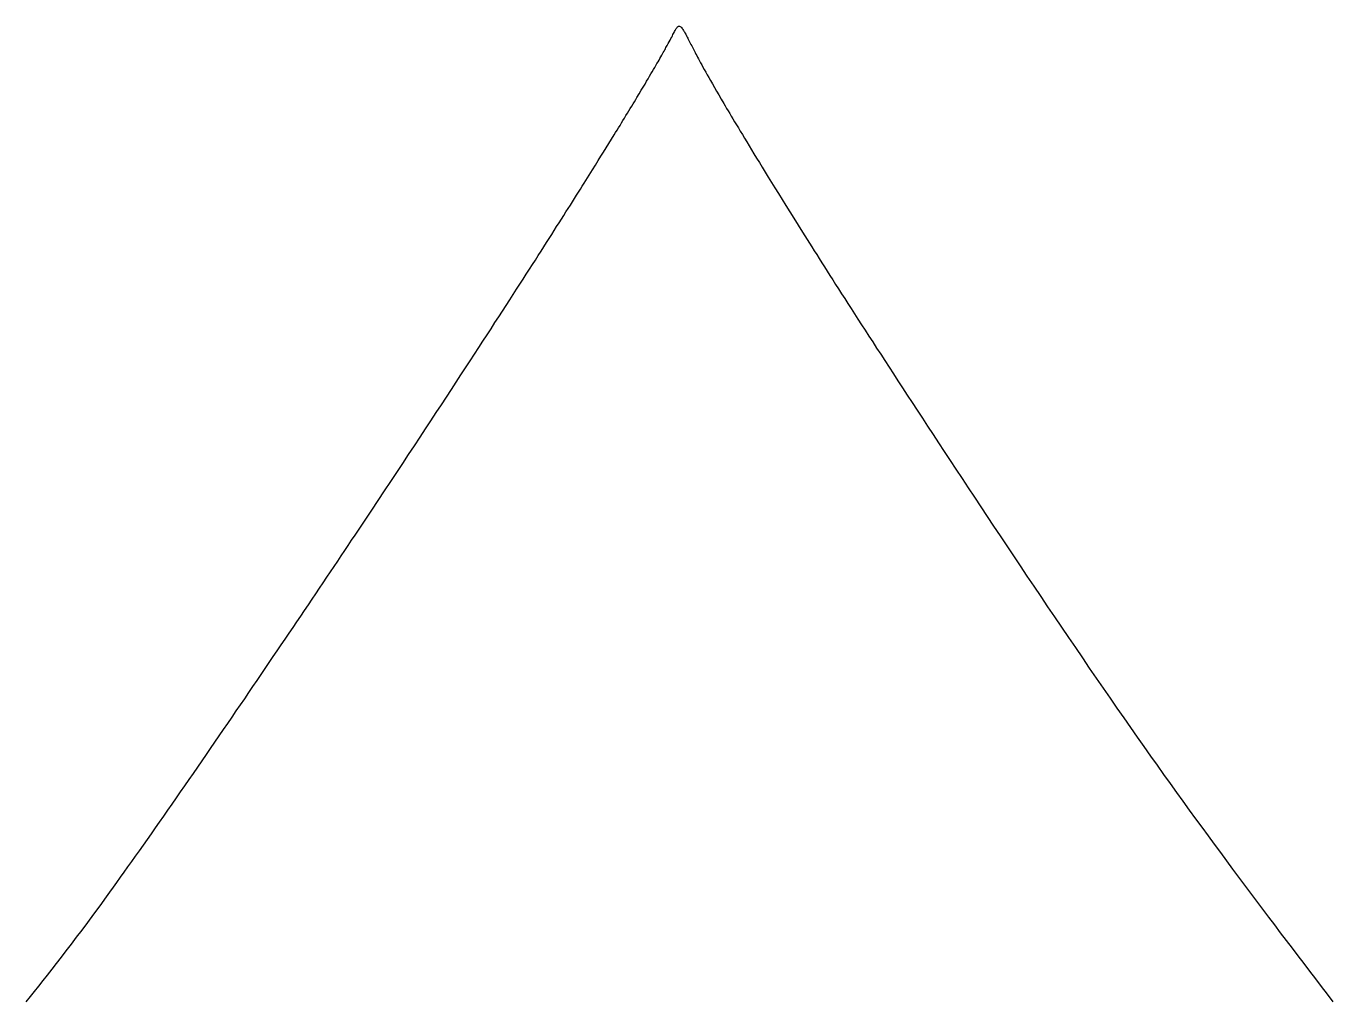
# Model space of a CAD drawing. Extents: x 0 to 4, y 0 to 2.99.
import ezdxf

# ---------------------------------------------------------------- set-up
doc = ezdxf.new("R2010")
doc.units = 0
doc.header["$MEASUREMENT"] = 0

msp = doc.modelspace()

# ---------------------------------------------------------------- linework, layer by layer
msp.add_rational_spline([(0, 0), (1, 1), (2, 3), (3, 1), (4, 0)], [1, 1, 50, 1, 1], degree=2, knots=[0, 0, 0, 0.45, 0.8, 1, 1, 1])

doc.saveas('drawing.dxf')
